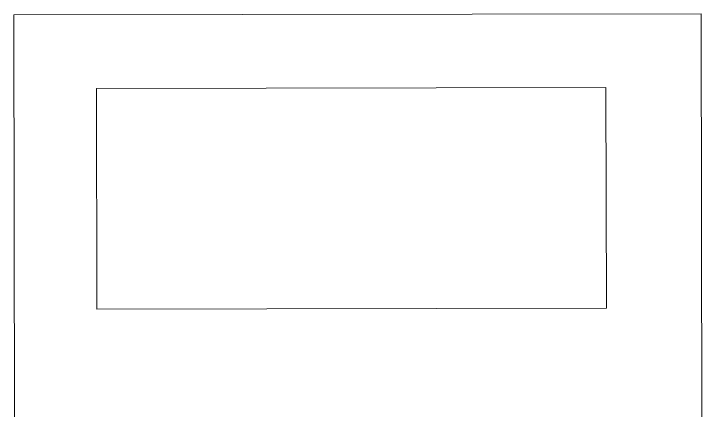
# Model space of a CAD drawing. Header units: millimetres. Extents: x -160614 to 59925, y -157025 to 0.
# Drawn here: x -105049.4 to -104878.7, y -114325.8 to -114227.9 of the extents above; entities that cross this region are included whole.
import ezdxf

# ---------------------------------------------------------------- set-up
doc = ezdxf.new("R2010")
doc.units = ezdxf.units.MM
doc.header["$LTSCALE"] = 8
doc.layers.add('72_EGR_EQP_TAG', color=9, linetype='Continuous', lineweight=5)
doc.layers.add('LOADING', color=9, linetype='Continuous', lineweight=5)

# ---------------------------------------------------------------- blocks, each defined once
blk = doc.blocks.new('workstation')
at = {"layer": 'LOADING'}
for p, q in [((2827.457, -1004.855, 0), (2827.383, -1049.855, 0)), ((2844.457, -1004.883, 0), (2844.383, -1049.883, 0)), ((2829.429, -1048.04, 0), (2829.438, -1042.588, 0)), ((2829.438, -1042.588, 0), (2842.037, -1042.609, 0)), ((2842.037, -1042.609, 0), (2842.028, -1048.061, 0)), ((2842.028, -1048.061, 0), (2829.429, -1048.04, 0)), ((2827.383, -1049.855, 0), (2844.383, -1049.883, 0))]:
    blk.add_line(p, q, dxfattribs=at)
blk = doc.blocks.new('GF1')
at = {"layer": 'LOADING', "color": 9, "xscale": -10, "yscale": 10, "zscale": 10, "rotation": 180}
blk.add_blockref('workstation', (-133323.22, -124726.71, 0), dxfattribs=at)

msp = doc.modelspace()

# ---------------------------------------------------------------- block references
at = {"layer": '72_EGR_EQP_TAG'}
msp.add_blockref('GF1', (0, 0), dxfattribs=at)

doc.saveas('drawing.dxf')
